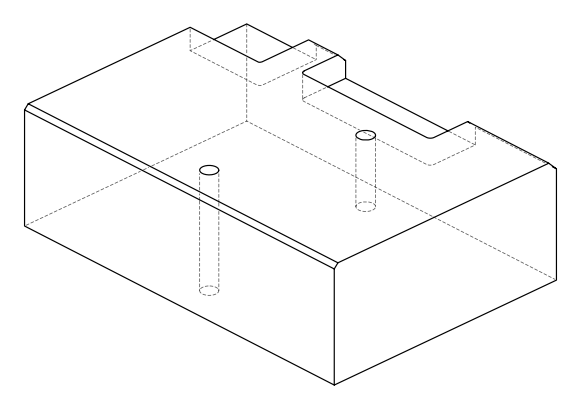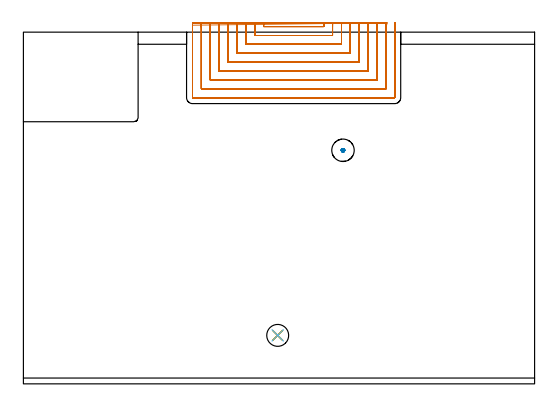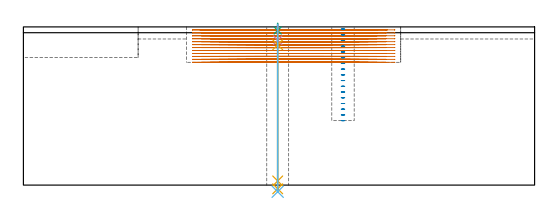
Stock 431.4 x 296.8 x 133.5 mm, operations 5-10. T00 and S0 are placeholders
(PLAN: 10 operations, 7 tool changes, 169.4 min)
(1 AREA_MILL | FG_CHAMFER_SURFACE | UGT0205_001 | 1.53 min | 2748 mm3)
(2 AREA_MILL_1 | FG_CHAMFER_SURFACE_1 | UGT0205_001 | 3.84 min | 6188 mm3)
(3 AREA_MILL_2 | FG_CHAMFER_SURFACE_2 | UGT0205_001 | 7.08 min | 5178 mm3)
(4 MILL_CORNER_NOTCH_RECTANGULAR | CORNER_NOTCH_RECTANGULAR | NXT0201_008 | Follow Part, ap 1.5, ae 75% | 72.48 min | 189173 mm3)
(5 MILL_SLOT | SLOT_PARTIAL_RECTANGULAR | NXT0201_013 | Follow Part, ap 2.5, ae 75% | 82.24 min | 324880 mm3)
(6 MILL_BLIND_HOLE_FROM_SOLID_MATERIAL | STEP1POCKET | NXT0201_012 | Spiral | 0.95 min | 22156 mm3)
(7 SPOT_DRILL | STEP1HOLE | NXT0321_9005460120000 | 0.05 min | 216 mm3)
(8 DRILL_BLIND_HOLE_INTO_CENTER | STEP1HOLE | NXT0301_046 | 0.05 min | 357 mm3)
(9 GUN_DRILL_THROUGH_HOLE | STEP1HOLE | UGT0307_003 | 0.63 min | 4652 mm3)
(10 SPADE_DRILL_TO_ENLARGE_THROUGH_HOLE | STEP1HOLE | UGT0306_009 | 0.57 min | 30588 mm3)
(TOOL UGT0205_001 | Chamfer Mill 20 x 3 x 45 deg. | D20 FL50 Z2)
(TOOL NXT0201_008 | ENDMILL 6mm [2P460-0600-NA 1630] | D6 FL26 Z6)
(TOOL NXT0201_013 | ENDMILL 10mm | D10 FL30 Z4)
(TOOL NXT0201_012 | ENDMILL 16mm [2P460-1600-NA 1630] | D16 FL38 Z6)
(TOOL NXT0321_9005460120000 | NC Spot Drill, 142deg, 12mm, Carbide, Uncoated | D12 PA142 FL30 Z2)
(TOOL NXT0301_046 | Carbide Drill 7.5mm [860.1-0750-038A1-MM 2214] | D7.5 PA140 FL53 Z2)
(TOOL UGT0307_003 | Gun Drill 7 mm | D7 PA130 FL24 Z1)
(TOOL UGT0306_009 | Spade Drill 18.5mm | D18.5 PA132 FL10 Z2)
(OP 5 MILL_SLOT)
G17 G21 G94 G90
T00 M6
G54
G17 G0 G90 X202.555 Y304.798 S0 M3
G43 Z143.5 H0
Z131.008
G94 G1 X202.662 Y301.8 F250.
G2 X202.672 Y301.5 R60. F500.
G1 X253.428
G2 X253.438 Y301.8 R60.
G1 X253.545 Y304.798 F250.
X195.034 Y304.797
X195.156 Y301.8
G2 X195.2 Y299.658 R52.5 F500.
G1 Y294.
X260.9
Y299.658
G2 X260.944 Y301.8 R52.5
G1 X261.066 Y304.797 F250.
X187.506
X187.649 Y301.8
G2 X187.7 Y299.658 R45. F500.
G1 Y286.5
X268.4
Y299.658
G2 X268.451 Y301.8 R45.
G1 X268.594 Y304.797 F250.
X179.967 Y304.795
X180.139 Y301.8
G2 X180.2 Y299.658 R37.5 F500.
G1 Y279.
X275.9
Y299.658
G2 X275.961 Y301.8 R37.5
G1 X276.133 Y304.795 F250.
X172.409 Y304.792
X172.623 Y301.8
G2 X172.7 Y299.658 R30. F500.
G1 Y271.5
X283.4
Y299.658
G2 X283.477 Y301.8 R30.
G1 X283.691 Y304.792 F250.
X164.812 Y304.786
X165.098 Y301.8
G2 X165.2 Y299.658 R22.5 F500.
G1 Y264.
X290.9
Y299.658
G2 X291.002 Y301.8 R22.5
G1 X291.288 Y304.786 F250.
X157.118 Y304.769
X157.546 Y301.8
G2 X157.7 Y299.658 R15. F500.
G1 Y256.5
X298.4
Y299.658
G2 X298.554 Y301.8 R15.
G1 X298.982 Y304.769 F250.
X149.031 Y304.675
X149.888 Y301.8
G2 X150.2 Y299.658 R7.5 F500.
G1 Y249.
X305.9
Y299.658
G2 X306.212 Y301.8 R7.5
G1 X307.069 Y304.675 F250.
X142.7 Y302.658
Y299.658
Y241.6 F500.
X142.705 Y241.545
X142.745 Y241.505
X142.8 Y241.5
X313.3
X313.355 Y241.505
X313.395 Y241.545
X313.4 Y241.6
Y299.658
Y302.658 F250.
G0 X202.687 Y304.8 Z128.517
G1 X202.7 Y301.8
G2 X202.7 Y301.5 R60. F500.
G1 X253.4
G2 X253.401 Y301.8 R60.
G1 X253.413 Y304.8 F250.
X195.185
X195.199 Y301.8
X195.2 Y301.554 F500.
Y294.
X260.9
Y301.544
X260.901 Y301.8
X260.915 Y304.8 F250.
X187.683
X187.699 Y301.8
X187.7 Y301.554 F500.
Y286.5
X268.4
Y301.544
X268.401 Y301.8
X268.418 Y304.8 F250.
X180.179
X180.199 Y301.8
X180.2 Y301.554 F500.
Y279.
X275.9
Y301.544
X275.901 Y301.8
X275.921 Y304.8 F250.
X172.674
X172.699 Y301.8
G2 X172.7 Y301.554 R30. F500.
G1 Y271.5
X283.4
Y301.544
G2 X283.401 Y301.8 R30.
G1 X283.427 Y304.8 F250.
X165.166
X165.199 Y301.8
G2 X165.2 Y301.554 R22.5 F500.
G1 Y264.
X290.9
Y301.544
G2 X290.901 Y301.8 R22.5
G1 X290.936 Y304.8 F250.
X157.649
X157.698 Y301.8
G2 X157.7 Y301.554 R15. F500.
G1 Y256.5
X298.4
Y301.544
G2 X298.402 Y301.8 R15.
G1 X298.453 Y304.8 F250.
X150.097 Y304.798
X150.196 Y301.8
G2 X150.2 Y301.554 R7.5 F500.
G1 Y249.
X305.9
Y301.544
G2 X305.904 Y301.8 R7.5
G1 X306.007 Y304.798 F250.
X142.7 Y304.554
Y301.554
Y241.6 F500.
X142.705 Y241.545
X142.745 Y241.505
X142.8 Y241.5
X313.3
X313.355 Y241.505
X313.395 Y241.545
X313.4 Y241.6
Y301.544
Y304.544 F250.
G0 X202.701 Y304.8 Z126.025
G1 Y301.8
G2 X202.7 Y301.5 R60. F500.
G1 X253.4
G2 X253.399 Y301.8 R60.
G1 Y304.8 F250.
X195.2
Y301.8
Y294. F500.
X260.9
Y301.8
Y304.8 F250.
X187.7
Y301.8
Y286.5 F500.
X268.4
Y301.8
Y304.8 F250.
X180.2
Y301.8
Y279. F500.
X275.9
Y301.8
Y304.8 F250.
X172.7
Y301.8
Y271.5 F500.
X283.4
Y301.8
Y304.8 F250.
X165.2
Y301.8
Y264. F500.
X290.9
Y301.8
Y304.8 F250.
X157.7
Y301.8
Y256.5 F500.
X298.4
Y301.8
Y304.8 F250.
X150.2
Y301.8
Y249. F500.
X305.9
Y301.8
Y304.8 F250.
X142.7
Y301.8
Y241.6 F500.
X142.705 Y241.545
X142.745 Y241.505
X142.8 Y241.5
X313.3
X313.355 Y241.505
X313.395 Y241.545
X313.4 Y241.6
Y301.8
Y304.8 F250.
G0 X202.701 Z123.533
G1 Y301.8
G2 X202.7 Y301.5 R60. F500.
G1 X253.4
G2 X253.399 Y301.8 R60.
G1 Y304.8 F250.
X195.2
Y301.8
Y294. F500.
X260.9
Y301.8
Y304.8 F250.
X187.7
Y301.8
Y286.5 F500.
X268.4
Y301.8
Y304.8 F250.
X180.2
Y301.8
Y279. F500.
X275.9
Y301.8
Y304.8 F250.
X172.7
Y301.8
Y271.5 F500.
X283.4
Y301.8
Y304.8 F250.
X165.2
Y301.8
Y264. F500.
X290.9
Y301.8
Y304.8 F250.
X157.7
Y301.8
Y256.5 F500.
X298.4
Y301.8
Y304.8 F250.
X150.2
Y301.8
Y249. F500.
X305.9
Y301.8
Y304.8 F250.
X142.7
Y301.8
Y241.6 F500.
X142.705 Y241.545
X142.745 Y241.505
X142.8 Y241.5
X313.3
X313.355 Y241.505
X313.395 Y241.545
X313.4 Y241.6
Y301.8
Y304.8 F250.
G0 X202.701 Z121.042
G1 Y301.8
G2 X202.7 Y301.5 R60. F500.
G1 X253.4
G2 X253.399 Y301.8 R60.
G1 Y304.8 F250.
X195.2
Y301.8
Y294. F500.
X260.9
Y301.8
Y304.8 F250.
X187.7
Y301.8
Y286.5 F500.
X268.4
Y301.8
Y304.8 F250.
X180.2
Y301.8
Y279. F500.
X275.9
Y301.8
Y304.8 F250.
X172.7
Y301.8
Y271.5 F500.
X283.4
Y301.8
Y304.8 F250.
X165.2
Y301.8
Y264. F500.
X290.9
Y301.8
Y304.8 F250.
X157.7
Y301.8
Y256.5 F500.
X298.4
Y301.8
Y304.8 F250.
X150.2
Y301.8
Y249. F500.
X305.9
Y301.8
Y304.8 F250.
X142.7
Y301.8
Y241.6 F500.
X142.705 Y241.545
X142.745 Y241.505
X142.8 Y241.5
X313.3
X313.355 Y241.505
X313.395 Y241.545
X313.4 Y241.6
Y301.8
Y304.8 F250.
G0 X202.701 Z118.55
G1 Y301.8
G2 X202.7 Y301.5 R60. F500.
G1 X253.4
G2 X253.399 Y301.8 R60.
G1 Y304.8 F250.
X195.2
Y301.8
Y294. F500.
X260.9
Y301.8
Y304.8 F250.
X187.7
Y301.8
Y286.5 F500.
X268.4
Y301.8
Y304.8 F250.
X180.2
Y301.8
Y279. F500.
X275.9
Y301.8
Y304.8 F250.
X172.7
Y301.8
Y271.5 F500.
X283.4
Y301.8
Y304.8 F250.
X165.2
Y301.8
Y264. F500.
X290.9
Y301.8
Y304.8 F250.
X157.7
Y301.8
Y256.5 F500.
X298.4
Y301.8
Y304.8 F250.
X150.2
Y301.8
Y249. F500.
X305.9
Y301.8
Y304.8 F250.
X142.7
Y301.8
Y241.6 F500.
X142.705 Y241.545
X142.745 Y241.505
X142.8 Y241.5
X313.3
X313.355 Y241.505
X313.395 Y241.545
X313.4 Y241.6
Y301.8
Y304.8 F250.
G0 X202.701 Z116.058
G1 Y301.8
G2 X202.7 Y301.5 R60. F500.
G1 X253.4
G2 X253.399 Y301.8 R60.
G1 Y304.8 F250.
X195.2
Y301.8
Y294. F500.
X260.9
Y301.8
Y304.8 F250.
X187.7
Y301.8
Y286.5 F500.
X268.4
Y301.8
Y304.8 F250.
X180.2
Y301.8
Y279. F500.
X275.9
Y301.8
Y304.8 F250.
X172.7
Y301.8
Y271.5 F500.
X283.4
Y301.8
Y304.8 F250.
X165.2
Y301.8
Y264. F500.
X290.9
Y301.8
Y304.8 F250.
X157.7
Y301.8
Y256.5 F500.
X298.4
Y301.8
Y304.8 F250.
X150.2
Y301.8
Y249. F500.
X305.9
Y301.8
Y304.8 F250.
X142.7
Y301.8
Y241.6 F500.
X142.705 Y241.545
X142.745 Y241.505
X142.8 Y241.5
X313.3
X313.355 Y241.505
X313.395 Y241.545
X313.4 Y241.6
Y301.8
Y304.8 F250.
G0 X202.701 Z113.567
G1 Y301.8
G2 X202.7 Y301.5 R60. F500.
G1 X253.4
G2 X253.399 Y301.8 R60.
G1 Y304.8 F250.
X195.2
Y301.8
Y294. F500.
X260.9
Y301.8
Y304.8 F250.
X187.7
Y301.8
Y286.5 F500.
X268.4
Y301.8
Y304.8 F250.
X180.2
Y301.8
Y279. F500.
X275.9
Y301.8
Y304.8 F250.
X172.7
Y301.8
Y271.5 F500.
X283.4
Y301.8
Y304.8 F250.
X165.2
Y301.8
Y264. F500.
X290.9
Y301.8
Y304.8 F250.
X157.7
Y301.8
Y256.5 F500.
X298.4
Y301.8
Y304.8 F250.
X150.2
Y301.8
Y249. F500.
X305.9
Y301.8
Y304.8 F250.
X142.7
Y301.8
Y241.6 F500.
X142.705 Y241.545
X142.745 Y241.505
X142.8 Y241.5
X313.3
X313.355 Y241.505
X313.395 Y241.545
X313.4 Y241.6
Y301.8
Y304.8 F250.
G0 X202.701 Z111.075
G1 Y301.8
G2 X202.7 Y301.5 R60. F500.
G1 X253.4
G2 X253.399 Y301.8 R60.
G1 Y304.8 F250.
X195.2
Y301.8
Y294. F500.
X260.9
Y301.8
Y304.8 F250.
X187.7
Y301.8
Y286.5 F500.
X268.4
Y301.8
Y304.8 F250.
X180.2
Y301.8
Y279. F500.
X275.9
Y301.8
Y304.8 F250.
X172.7
Y301.8
Y271.5 F500.
X283.4
Y301.8
Y304.8 F250.
X165.2
Y301.8
Y264. F500.
X290.9
Y301.8
Y304.8 F250.
X157.7
Y301.8
Y256.5 F500.
X298.4
Y301.8
Y304.8 F250.
X150.2
Y301.8
Y249. F500.
X305.9
Y301.8
Y304.8 F250.
X142.7
Y301.8
Y241.6 F500.
X142.705 Y241.545
X142.745 Y241.505
X142.8 Y241.5
X313.3
X313.355 Y241.505
X313.395 Y241.545
X313.4 Y241.6
Y301.8
Y304.8 F250.
G0 X202.701 Z108.583
G1 Y301.8
G2 X202.7 Y301.5 R60. F500.
G1 X253.4
G2 X253.399 Y301.8 R60.
G1 Y304.8 F250.
X195.2
Y301.8
Y294. F500.
X260.9
Y301.8
Y304.8 F250.
X187.7
Y301.8
Y286.5 F500.
X268.4
Y301.8
Y304.8 F250.
X180.2
Y301.8
Y279. F500.
X275.9
Y301.8
Y304.8 F250.
X172.7
Y301.8
Y271.5 F500.
X283.4
Y301.8
Y304.8 F250.
X165.2
Y301.8
Y264. F500.
X290.9
Y301.8
Y304.8 F250.
X157.7
Y301.8
Y256.5 F500.
X298.4
Y301.8
Y304.8 F250.
X150.2
Y301.8
Y249. F500.
X305.9
Y301.8
Y304.8 F250.
X142.7
Y301.8
Y241.6 F500.
X142.705 Y241.545
X142.745 Y241.505
X142.8 Y241.5
X313.3
X313.355 Y241.505
X313.395 Y241.545
X313.4 Y241.6
Y301.8
Y304.8 F250.
G0 X202.701 Z106.092
G1 Y301.8
G2 X202.7 Y301.5 R60. F500.
G1 X253.4
G2 X253.399 Y301.8 R60.
G1 Y304.8 F250.
X195.2
Y301.8
Y294. F500.
X260.9
Y301.8
Y304.8 F250.
X187.7
Y301.8
Y286.5 F500.
X268.4
Y301.8
Y304.8 F250.
X180.2
Y301.8
Y279. F500.
X275.9
Y301.8
Y304.8 F250.
X172.7
Y301.8
Y271.5 F500.
X283.4
Y301.8
Y304.8 F250.
X165.2
Y301.8
Y264. F500.
X290.9
Y301.8
Y304.8 F250.
X157.7
Y301.8
Y256.5 F500.
X298.4
Y301.8
Y304.8 F250.
X150.2
Y301.8
Y249. F500.
X305.9
Y301.8
Y304.8 F250.
X142.7
Y301.8
Y241.6 F500.
X142.705 Y241.545
X142.745 Y241.505
X142.8 Y241.5
X313.3
X313.355 Y241.505
X313.395 Y241.545
X313.4 Y241.6
Y301.8
Y304.8 F250.
G0 X202.701 Z103.6
G1 Y301.8
G2 X202.7 Y301.5 R60. F500.
G1 X253.4
G2 X253.399 Y301.8 R60.
G1 Y304.8 F250.
X195.2
Y301.8
Y294. F500.
X260.9
Y301.8
Y304.8 F250.
X187.7
Y301.8
Y286.5 F500.
X268.4
Y301.8
Y304.8 F250.
X180.2
Y301.8
Y279. F500.
X275.9
Y301.8
Y304.8 F250.
X172.7
Y301.8
Y271.5 F500.
X283.4
Y301.8
Y304.8 F250.
X165.2
Y301.8
Y264. F500.
X290.9
Y301.8
Y304.8 F250.
X157.7
Y301.8
Y256.5 F500.
X298.4
Y301.8
Y304.8 F250.
X150.2
Y301.8
Y249. F500.
X305.9
Y301.8
Y304.8 F250.
X142.7
Y301.8
Y241.6 F500.
X142.705 Y241.545
X142.745 Y241.505
X142.8 Y241.5
X313.3
X313.355 Y241.505
X313.395 Y241.545
X313.4 Y241.6
Y301.8
Y304.8 F250.
G0 Z143.5
M5
M2
(OP 6 MILL_BLIND_HOLE_FROM_SOLID_MATERIAL)
G17 G21 G94 G90
T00 M6
G54
G17 G0 G90 X269.7 Y197.1 S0 M3
G43 Z143.5 H1
Z131.671
G94 G3 X270.425 Y197.825 R0.725 F250.
X269.7 Y198.55 R0.725
X268.25 Y197.1 R1.45
X269.7 Y198.55 R-1.45
X268.975 Y197.825 R0.725
X269.7 Y197.1 R0.725
G0 Z126.841
G3 X270.425 Y197.825 R0.725
X269.7 Y198.55 R0.725
X268.25 Y197.1 R1.45
X269.7 Y198.55 R-1.45
X268.975 Y197.825 R0.725
X269.7 Y197.1 R0.725
G0 Z122.012
G3 X270.425 Y197.825 R0.725
X269.7 Y198.55 R0.725
X268.25 Y197.1 R1.45
X269.7 Y198.55 R-1.45
X268.975 Y197.825 R0.725
X269.7 Y197.1 R0.725
G0 Z117.182
G3 X270.425 Y197.825 R0.725
X269.7 Y198.55 R0.725
X268.25 Y197.1 R1.45
X269.7 Y198.55 R-1.45
X268.975 Y197.825 R0.725
X269.7 Y197.1 R0.725
G0 Z112.353
G3 X270.425 Y197.825 R0.725
X269.7 Y198.55 R0.725
X268.25 Y197.1 R1.45
X269.7 Y198.55 R-1.45
X268.975 Y197.825 R0.725
X269.7 Y197.1 R0.725
G0 Z107.524
G3 X270.425 Y197.825 R0.725
X269.7 Y198.55 R0.725
X268.25 Y197.1 R1.45
X269.7 Y198.55 R-1.45
X268.975 Y197.825 R0.725
X269.7 Y197.1 R0.725
G0 Z102.694
G3 X270.425 Y197.825 R0.725
X269.7 Y198.55 R0.725
X268.25 Y197.1 R1.45
X269.7 Y198.55 R-1.45
X268.975 Y197.825 R0.725
X269.7 Y197.1 R0.725
G0 Z97.865
G3 X270.425 Y197.825 R0.725
X269.7 Y198.55 R0.725
X268.25 Y197.1 R1.45
X269.7 Y198.55 R-1.45
X268.975 Y197.825 R0.725
X269.7 Y197.1 R0.725
G0 Z93.035
G3 X270.425 Y197.825 R0.725
X269.7 Y198.55 R0.725
X268.25 Y197.1 R1.45
X269.7 Y198.55 R-1.45
X268.975 Y197.825 R0.725
X269.7 Y197.1 R0.725
G0 Z88.206
G3 X270.425 Y197.825 R0.725
X269.7 Y198.55 R0.725
X268.25 Y197.1 R1.45
X269.7 Y198.55 R-1.45
X268.975 Y197.825 R0.725
X269.7 Y197.1 R0.725
G0 Z83.376
G3 X270.425 Y197.825 R0.725
X269.7 Y198.55 R0.725
X268.25 Y197.1 R1.45
X269.7 Y198.55 R-1.45
X268.975 Y197.825 R0.725
X269.7 Y197.1 R0.725
G0 Z78.547
G3 X270.425 Y197.825 R0.725
X269.7 Y198.55 R0.725
X268.25 Y197.1 R1.45
X269.7 Y198.55 R-1.45
X268.975 Y197.825 R0.725
X269.7 Y197.1 R0.725
G0 Z73.718
G3 X270.425 Y197.825 R0.725
X269.7 Y198.55 R0.725
X268.25 Y197.1 R1.45
X269.7 Y198.55 R-1.45
X268.975 Y197.825 R0.725
X269.7 Y197.1 R0.725
G0 Z68.888
G3 X270.425 Y197.825 R0.725
X269.7 Y198.55 R0.725
X268.25 Y197.1 R1.45
X269.7 Y198.55 R-1.45
X268.975 Y197.825 R0.725
X269.7 Y197.1 R0.725
G0 Z64.059
G3 X270.425 Y197.825 R0.725
X269.7 Y198.55 R0.725
X268.25 Y197.1 R1.45
X269.7 Y198.55 R-1.45
X268.975 Y197.825 R0.725
X269.7 Y197.1 R0.725
G0 Z59.229
G3 X270.425 Y197.825 R0.725
X269.7 Y198.55 R0.725
X268.25 Y197.1 R1.45
X269.7 Y198.55 R-1.45
X268.975 Y197.825 R0.725
X269.7 Y197.1 R0.725
G0 Z54.4
G3 X270.425 Y197.825 R0.725
X269.7 Y198.55 R0.725
X268.25 Y197.1 R1.45
X269.7 Y198.55 R-1.45
X268.975 Y197.825 R0.725
X269.7 Y197.1 R0.725
G0 Z143.5
M5
M2
(OP 7 SPOT_DRILL)
G17 G21 G94 G90
T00 M6
G54
G17 G0 G90 X214.6 Y40.9 S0 M3
G43 Z143.5 H0
G94 G81 G98 Z130.5 F250. R136.5
G80
M5
M2
(OP 8 DRILL_BLIND_HOLE_INTO_CENTER)
G17 G21 G94 G90
T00 M6
G54
G17 G0 G90 X214.6 Y40.9 S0 M3
G43 Z143.5 H1
G94 G81 G98 Z122.25 F250. R135.5
G80
M5
M2
(OP 9 GUN_DRILL_THROUGH_HOLE)
G17 G21 G94 G90
T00 M6
G54
G17 G0 G90 X214.6 Y40.9 M8
G43 Z143.5 H0
Z133.289
S716 M3
G94 G1 Z118.392 F125. M26
G4 X.084
Z3.5 F250.
G4 X.084
Z-3.132 F125.
G4 X.084
M5
M9
G0 Z133.289
Z143.5
M2
(OP 10 SPADE_DRILL_TO_ENLARGE_THROUGH_HOLE)
G17 G21 G94 G90
T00 M6
G54
G17 G0 G90 X214.6 Y40.9 S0 M3
G43 Z143.5 H0
G94 G73 G98 Z-5.618 F250. Q17.39 R135.5
G80
M5
M2
